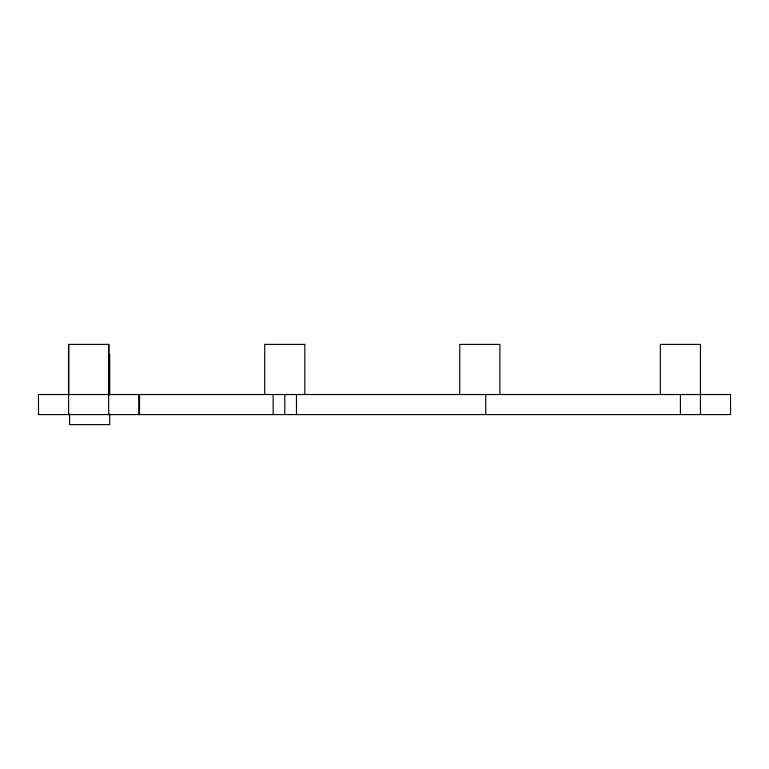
<?xml version="1.0" encoding="UTF-8"?>
<svg xmlns="http://www.w3.org/2000/svg" width="769" height="769" viewBox="0 0 769 769"><rect width="100%" height="100%" fill="white"/><g stroke="black" fill="none" stroke-linecap="round" stroke-linejoin="round"><path stroke-width="1.15" d="M108.91 354.413L109.717 354.413L109.717 394.872M38.45 414.587L730.55 414.587L730.55 394.526L38.45 394.526L38.517 414.587M700.463 394.362L700.463 344.387L660.34 344.387L660.34 394.362M700.463 394.526L700.463 414.587M680.402 394.526L680.402 414.587M499.869 394.362L499.869 344.387L459.756 344.387L459.756 394.362M485.748 394.526L485.748 414.587M304.822 394.362L304.822 344.387L264.709 344.387L264.709 394.362M296.469 394.526L296.469 414.587M284.799 394.526L284.799 414.587M273.12 394.526L273.12 414.587M139.545 394.526L139.545 414.587M138.747 394.526L138.747 414.587M109.717 413.905L109.717 424.613L69.604 424.613L69.604 413.905M108.89 394.362L108.89 344.387L68.537 344.387L68.537 394.362M108.66 344.387L108.66 394.362M108.66 394.526L108.66 414.587M68.777 344.387L68.777 394.362M68.604 394.526L68.604 414.587"/></g></svg>
